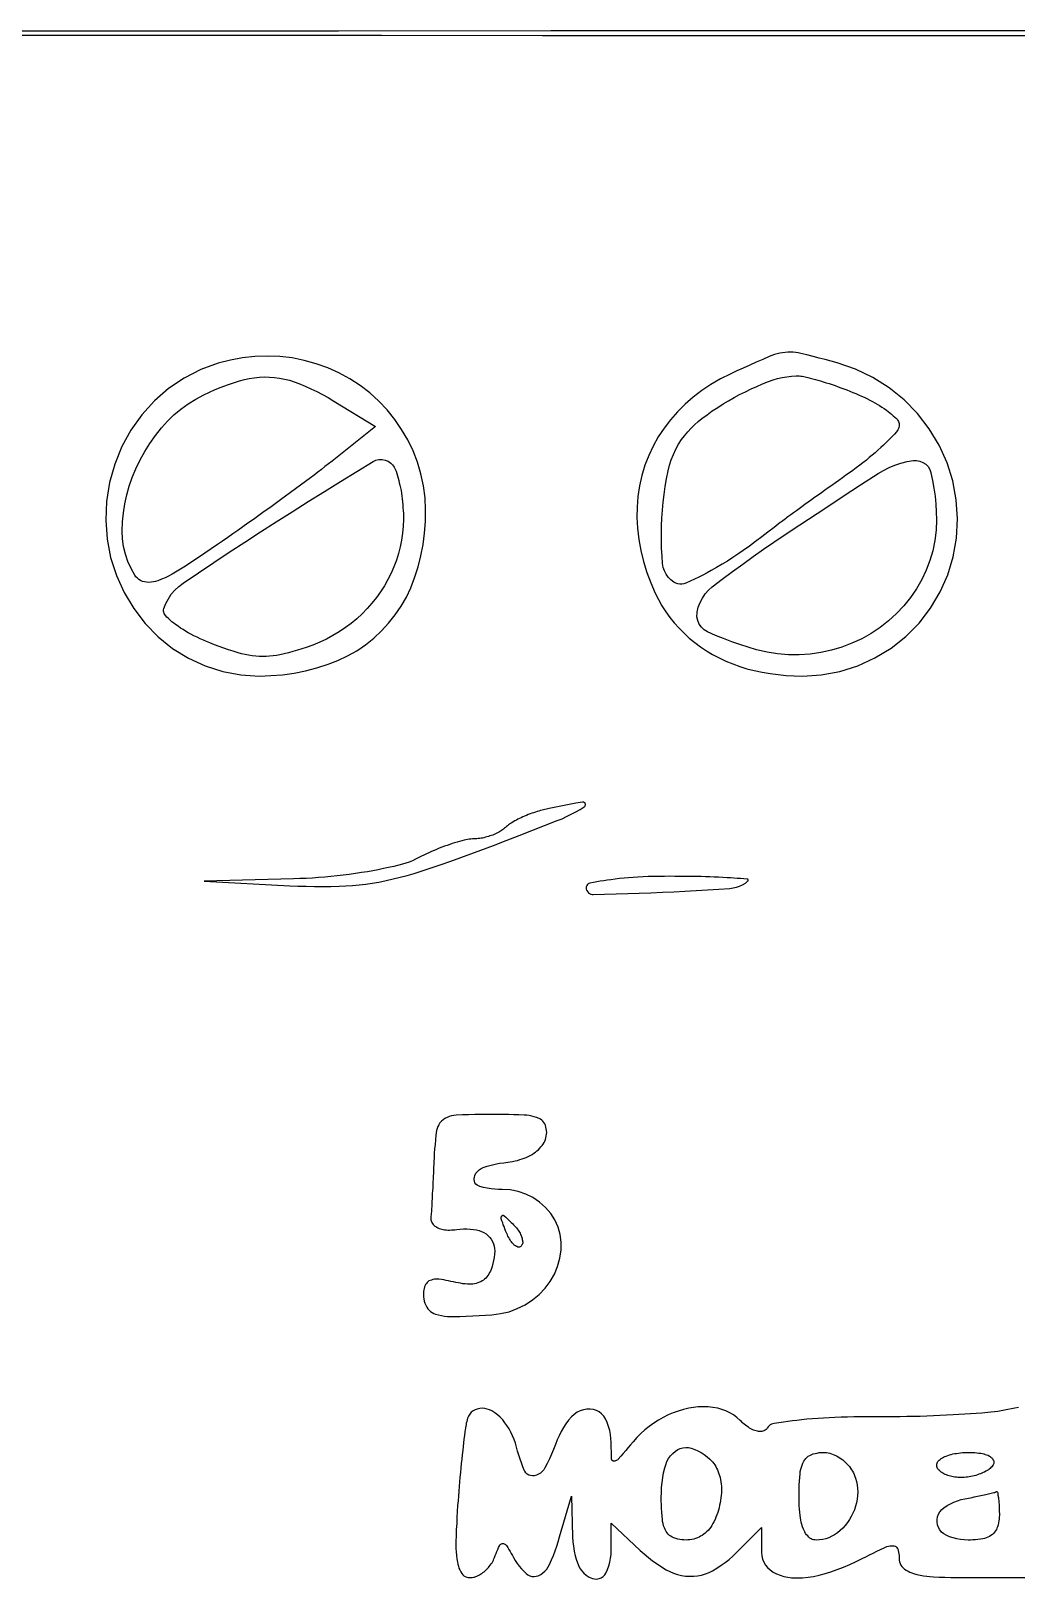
# Model space of a CAD drawing. Header units: millimetres. Extents: x -134 to 134, y -49 to 49.
# Drawn here: x -6.97 to 1.11, y 7.54 to 20.25 of the extents above; entities that cross this region are included whole.
import ezdxf

# ---------------------------------------------------------------- set-up
doc = ezdxf.new("R2010")
doc.units = ezdxf.units.MM
doc.header["$LTSCALE"] = 10
doc.header["$MEASUREMENT"] = 0

# ---------------------------------------------------------------- blocks, each defined once
blk = doc.blocks.new('DT0B-ULTRA_v_1')
at = {"color": 7, "linetype": 'Continuous', "lineweight": -3}
for points in [[(-7.631, 20.219, 0), (-6.525, 20.218, 0), (-5.42, 20.218, 0), (-4.097, 20.217, 0), (-2.774, 20.216, 0), (-1.451, 20.216, 0), (-0.128, 20.215, 0), (1.196, 20.215, 0), (2.519, 20.215, 0), (3.842, 20.215, 0), (5.165, 20.215, 0), (6.488, 20.216, 0), (7.811, 20.216, 0)], [(7.744, 20.252, 0), (6.002, 20.252, 0), (4.26, 20.252, 0), (2.519, 20.252, 0), (0.777, 20.252, 0), (-0.965, 20.252, 0), (-2.707, 20.252, 0), (-4.449, 20.251, 0), (-6.191, 20.251, 0), (-7.932, 20.251, 0)], [(-5.436, 17.525, 0), (-5.58, 17.472, 0), (-5.717, 17.401, 0), (-5.845, 17.316, 0), (-5.961, 17.215, 0), (-6.064, 17.101, 0), (-6.154, 16.976, 0), (-6.228, 16.84, 0), (-6.287, 16.695, 0), (-6.329, 16.545, 0), (-6.353, 16.391, 0), (-6.36, 16.236, 0), (-6.349, 16.08, 0), (-6.32, 15.929, 0), (-6.273, 15.782, 0), (-6.21, 15.642, 0), (-6.131, 15.51, 0), (-6.037, 15.388, 0), (-5.929, 15.278, 0), (-5.811, 15.183, 0), (-5.682, 15.103, 0), (-5.544, 15.04, 0), (-5.4, 14.994, 0), (-5.251, 14.967, 0), (-5.099, 14.957, 0), (-5.004, 14.96, 0), (-4.908, 14.968, 0), (-4.813, 14.981, 0), (-4.719, 15, 0), (-4.626, 15.024, 0), (-4.535, 15.053, 0), (-4.454, 15.084, 0), (-4.375, 15.122, 0), (-4.3, 15.165, 0), (-4.228, 15.214, 0), (-4.16, 15.268, 0), (-4.096, 15.327, 0), (-4.038, 15.391, 0), (-3.984, 15.458, 0), (-3.935, 15.53, 0), (-3.892, 15.604, 0), (-3.855, 15.682, 0), (-3.824, 15.763, 0), (-3.795, 15.853, 0), (-3.772, 15.945, 0), (-3.755, 16.037, 0), (-3.742, 16.131, 0), (-3.735, 16.225, 0), (-3.734, 16.32, 0), (-3.739, 16.42, 0), (-3.752, 16.519, 0), (-3.773, 16.616, 0), (-3.802, 16.712, 0), (-3.837, 16.805, 0), (-3.881, 16.895, 0), (-3.931, 16.982, 0), (-3.987, 17.064, 0), (-4.05, 17.142, 0), (-4.119, 17.214, 0), (-4.193, 17.281, 0), (-4.272, 17.342, 0), (-4.357, 17.397, 0), (-4.446, 17.446, 0), (-4.538, 17.487, 0), (-4.633, 17.521, 0), (-4.73, 17.548, 0), (-4.83, 17.568, 0), (-4.931, 17.579, 0), (-5.033, 17.584, 0), (-5.135, 17.58, 0), (-5.237, 17.569, 0), (-5.337, 17.551, 0), (-5.436, 17.525, 0)], [(-1.234, 17.436, 0), (-1.314, 17.396, 0), (-1.391, 17.351, 0), (-1.465, 17.301, 0), (-1.536, 17.247, 0), (-1.604, 17.188, 0), (-1.667, 17.125, 0), (-1.724, 17.061, 0), (-1.776, 16.992, 0), (-1.824, 16.92, 0), (-1.865, 16.845, 0), (-1.902, 16.767, 0), (-1.933, 16.687, 0), (-1.958, 16.603, 0), (-1.977, 16.518, 0), (-1.991, 16.432, 0), (-1.998, 16.344, 0), (-1.999, 16.257, 0), (-1.995, 16.17, 0), (-1.983, 16.078, 0), (-1.967, 15.987, 0), (-1.945, 15.897, 0), (-1.918, 15.808, 0), (-1.886, 15.721, 0), (-1.849, 15.637, 0), (-1.822, 15.585, 0), (-1.794, 15.534, 0), (-1.762, 15.485, 0), (-1.728, 15.438, 0), (-1.692, 15.393, 0), (-1.653, 15.35, 0), (-1.612, 15.308, 0), (-1.57, 15.269, 0), (-1.525, 15.232, 0), (-1.478, 15.197, 0), (-1.429, 15.164, 0), (-1.379, 15.135, 0), (-1.325, 15.106, 0), (-1.27, 15.08, 0), (-1.213, 15.056, 0), (-1.155, 15.035, 0), (-1.096, 15.017, 0), (-1.037, 15.002, 0), (-0.972, 14.988, 0), (-0.906, 14.977, 0), (-0.84, 14.969, 0), (-0.774, 14.962, 0), (-0.707, 14.959, 0), (-0.64, 14.957, 0), (-0.486, 14.967, 0), (-0.334, 14.995, 0), (-0.186, 15.041, 0), (-0.045, 15.105, 0), (0.087, 15.186, 0), (0.208, 15.281, 0), (0.317, 15.391, 0), (0.412, 15.514, 0), (0.491, 15.647, 0), (0.554, 15.788, 0), (0.598, 15.936, 0), (0.625, 16.089, 0), (0.633, 16.246, 0), (0.622, 16.403, 0), (0.594, 16.558, 0), (0.547, 16.708, 0), (0.482, 16.851, 0), (0.401, 16.986, 0), (0.305, 17.111, 0), (0.195, 17.224, 0), (0.072, 17.324, 0), (-0.062, 17.408, 0), (-0.204, 17.476, 0), (-0.354, 17.527, 0), (-0.404, 17.541, 0), (-0.453, 17.554, 0), (-0.503, 17.567, 0), (-0.553, 17.58, 0), (-0.603, 17.593, 0), (-0.653, 17.605, 0), (-0.674, 17.609, 0), (-0.695, 17.613, 0), (-0.717, 17.615, 0), (-0.739, 17.615, 0), (-0.76, 17.615, 0), (-0.782, 17.613, 0), (-0.804, 17.611, 0), (-0.826, 17.607, 0), (-0.848, 17.601, 0), (-0.87, 17.595, 0), (-0.891, 17.588, 0), (-0.912, 17.58, 0), (-0.966, 17.556, 0), (-1.019, 17.533, 0), (-1.073, 17.509, 0), (-1.127, 17.485, 0), (-1.18, 17.461, 0), (-1.234, 17.436, 0)], [(-4.488, 17.214, 0), (-4.145, 17.005, 0), (-4.502, 16.722, 0), (-4.531, 16.699, 0), (-4.561, 16.676, 0), (-4.59, 16.653, 0), (-4.62, 16.63, 0), (-4.649, 16.607, 0), (-4.679, 16.585, 0), (-4.72, 16.555, 0), (-4.761, 16.524, 0), (-4.802, 16.494, 0), (-4.843, 16.464, 0), (-4.884, 16.433, 0), (-4.925, 16.403, 0), (-4.97, 16.371, 0), (-5.014, 16.339, 0), (-5.059, 16.307, 0), (-5.103, 16.275, 0), (-5.148, 16.243, 0), (-5.193, 16.211, 0), (-5.234, 16.181, 0), (-5.276, 16.152, 0), (-5.317, 16.123, 0), (-5.359, 16.094, 0), (-5.401, 16.065, 0), (-5.443, 16.036, 0), (-5.495, 16, 0), (-5.547, 15.965, 0), (-5.6, 15.93, 0), (-5.653, 15.895, 0), (-5.706, 15.86, 0), (-5.76, 15.826, 0), (-5.787, 15.809, 0), (-5.815, 15.793, 0), (-5.844, 15.778, 0), (-5.873, 15.764, 0), (-5.903, 15.751, 0), (-5.933, 15.739, 0), (-5.951, 15.733, 0), (-5.969, 15.729, 0), (-5.988, 15.727, 0), (-6.006, 15.726, 0), (-6.025, 15.727, 0), (-6.043, 15.73, 0), (-6.059, 15.734, 0), (-6.074, 15.741, 0), (-6.088, 15.749, 0), (-6.1, 15.759, 0), (-6.112, 15.771, 0), (-6.121, 15.784, 0), (-6.153, 15.839, 0), (-6.179, 15.898, 0), (-6.199, 15.958, 0), (-6.214, 16.02, 0), (-6.223, 16.084, 0), (-6.225, 16.147, 0), (-6.222, 16.222, 0), (-6.215, 16.297, 0), (-6.203, 16.371, 0), (-6.187, 16.444, 0), (-6.167, 16.516, 0), (-6.143, 16.586, 0), (-6.112, 16.659, 0), (-6.078, 16.731, 0), (-6.04, 16.8, 0), (-5.998, 16.867, 0), (-5.952, 16.932, 0), (-5.903, 16.994, 0), (-5.853, 17.048, 0), (-5.8, 17.1, 0), (-5.744, 17.147, 0), (-5.684, 17.191, 0), (-5.621, 17.23, 0), (-5.556, 17.265, 0), (-5.509, 17.288, 0), (-5.461, 17.309, 0), (-5.412, 17.329, 0), (-5.362, 17.348, 0), (-5.312, 17.365, 0), (-5.262, 17.381, 0), (-5.222, 17.392, 0), (-5.182, 17.4, 0), (-5.141, 17.406, 0), (-5.099, 17.41, 0), (-5.058, 17.412, 0), (-5.016, 17.411, 0), (-4.975, 17.408, 0), (-4.934, 17.402, 0), (-4.893, 17.395, 0), (-4.852, 17.385, 0), (-4.813, 17.372, 0), (-4.774, 17.358, 0), (-4.724, 17.337, 0), (-4.676, 17.315, 0), (-4.628, 17.292, 0), (-4.581, 17.267, 0), (-4.534, 17.242, 0), (-4.488, 17.214, 0)], [(-0.202, 17.276, 0), (-0.179, 17.266, 0), (-0.156, 17.255, 0), (-0.133, 17.245, 0), (-0.111, 17.234, 0), (-0.088, 17.222, 0), (-0.066, 17.211, 0), (-0.046, 17.2, 0), (-0.026, 17.188, 0), (-0.007, 17.177, 0), (0.012, 17.164, 0), (0.031, 17.152, 0), (0.049, 17.139, 0), (0.064, 17.128, 0), (0.078, 17.117, 0), (0.092, 17.106, 0), (0.106, 17.094, 0), (0.119, 17.082, 0), (0.132, 17.07, 0), (0.139, 17.063, 0), (0.144, 17.055, 0), (0.149, 17.047, 0), (0.152, 17.038, 0), (0.154, 17.029, 0), (0.154, 17.019, 0), (0.154, 17.009, 0), (0.152, 16.998, 0), (0.148, 16.988, 0), (0.144, 16.979, 0), (0.138, 16.97, 0), (0.132, 16.961, 0), (0.115, 16.943, 0), (0.097, 16.924, 0), (0.08, 16.906, 0), (0.062, 16.888, 0), (0.044, 16.871, 0), (0.026, 16.853, 0), (0.003, 16.832, 0), (-0.02, 16.811, 0), (-0.043, 16.79, 0), (-0.067, 16.77, 0), (-0.091, 16.75, 0), (-0.115, 16.73, 0), (-0.143, 16.708, 0), (-0.17, 16.687, 0), (-0.198, 16.666, 0), (-0.226, 16.645, 0), (-0.254, 16.625, 0), (-0.283, 16.605, 0), (-0.312, 16.584, 0), (-0.341, 16.563, 0), (-0.37, 16.543, 0), (-0.399, 16.522, 0), (-0.428, 16.502, 0), (-0.458, 16.481, 0), (-0.485, 16.461, 0), (-0.512, 16.442, 0), (-0.54, 16.422, 0), (-0.567, 16.403, 0), (-0.594, 16.383, 0), (-0.621, 16.364, 0), (-0.644, 16.347, 0), (-0.667, 16.33, 0), (-0.69, 16.314, 0), (-0.713, 16.297, 0), (-0.736, 16.281, 0), (-0.759, 16.264, 0), (-0.77, 16.256, 0), (-0.78, 16.248, 0), (-0.791, 16.24, 0), (-0.801, 16.232, 0), (-0.812, 16.224, 0), (-0.822, 16.216, 0), (-0.872, 16.176, 0), (-0.923, 16.137, 0), (-0.974, 16.099, 0), (-1.025, 16.061, 0), (-1.076, 16.024, 0), (-1.128, 15.987, 0), (-1.17, 15.957, 0), (-1.213, 15.929, 0), (-1.256, 15.901, 0), (-1.3, 15.874, 0), (-1.345, 15.847, 0), (-1.389, 15.822, 0), (-1.423, 15.803, 0), (-1.457, 15.785, 0), (-1.492, 15.768, 0), (-1.527, 15.752, 0), (-1.562, 15.736, 0), (-1.597, 15.72, 0), (-1.613, 15.715, 0), (-1.63, 15.712, 0), (-1.647, 15.712, 0), (-1.664, 15.715, 0), (-1.68, 15.72, 0), (-1.695, 15.728, 0), (-1.72, 15.746, 0), (-1.742, 15.768, 0), (-1.76, 15.793, 0), (-1.774, 15.82, 0), (-1.784, 15.849, 0), (-1.789, 15.88, 0), (-1.793, 15.942, 0), (-1.796, 16.004, 0), (-1.798, 16.066, 0), (-1.798, 16.128, 0), (-1.797, 16.19, 0), (-1.794, 16.252, 0), (-1.79, 16.318, 0), (-1.784, 16.383, 0), (-1.776, 16.448, 0), (-1.767, 16.513, 0), (-1.756, 16.577, 0), (-1.743, 16.642, 0), (-1.732, 16.687, 0), (-1.717, 16.732, 0), (-1.7, 16.776, 0), (-1.68, 16.818, 0), (-1.657, 16.859, 0), (-1.632, 16.898, 0), (-1.608, 16.93, 0), (-1.582, 16.961, 0), (-1.555, 16.991, 0), (-1.526, 17.019, 0), (-1.496, 17.046, 0), (-1.465, 17.071, 0), (-1.423, 17.102, 0), (-1.38, 17.133, 0), (-1.336, 17.162, 0), (-1.292, 17.19, 0), (-1.247, 17.217, 0), (-1.201, 17.243, 0), (-1.156, 17.268, 0), (-1.109, 17.291, 0), (-1.062, 17.314, 0), (-1.015, 17.335, 0), (-0.967, 17.356, 0), (-0.918, 17.375, 0), (-0.881, 17.388, 0), (-0.844, 17.398, 0), (-0.806, 17.407, 0), (-0.768, 17.414, 0), (-0.729, 17.418, 0), (-0.691, 17.42, 0), (-0.678, 17.421, 0), (-0.666, 17.42, 0), (-0.654, 17.419, 0), (-0.642, 17.418, 0), (-0.63, 17.416, 0), (-0.618, 17.413, 0), (-0.597, 17.408, 0), (-0.576, 17.403, 0), (-0.555, 17.397, 0), (-0.534, 17.391, 0), (-0.514, 17.386, 0), (-0.493, 17.38, 0), (-0.469, 17.372, 0), (-0.444, 17.365, 0), (-0.42, 17.357, 0), (-0.396, 17.349, 0), (-0.372, 17.341, 0), (-0.348, 17.332, 0), (-0.324, 17.323, 0), (-0.299, 17.314, 0), (-0.275, 17.305, 0), (-0.251, 17.295, 0), (-0.226, 17.285, 0), (-0.202, 17.276, 0)], [(-3.917, 16.243, 0), (-3.918, 16.186, 0), (-3.923, 16.129, 0), (-3.931, 16.073, 0), (-3.942, 16.017, 0), (-3.956, 15.962, 0), (-3.973, 15.908, 0), (-3.994, 15.853, 0), (-4.017, 15.8, 0), (-4.043, 15.748, 0), (-4.072, 15.697, 0), (-4.104, 15.648, 0), (-4.138, 15.601, 0), (-4.175, 15.555, 0), (-4.214, 15.51, 0), (-4.256, 15.468, 0), (-4.3, 15.427, 0), (-4.346, 15.389, 0), (-4.393, 15.354, 0), (-4.444, 15.32, 0), (-4.495, 15.289, 0), (-4.548, 15.26, 0), (-4.603, 15.234, 0), (-4.659, 15.211, 0), (-4.715, 15.19, 0), (-4.751, 15.179, 0), (-4.787, 15.168, 0), (-4.823, 15.158, 0), (-4.859, 15.148, 0), (-4.895, 15.14, 0), (-4.931, 15.132, 0), (-4.959, 15.126, 0), (-4.987, 15.122, 0), (-5.015, 15.119, 0), (-5.044, 15.118, 0), (-5.072, 15.117, 0), (-5.1, 15.118, 0), (-5.129, 15.12, 0), (-5.158, 15.123, 0), (-5.187, 15.128, 0), (-5.216, 15.133, 0), (-5.245, 15.14, 0), (-5.273, 15.148, 0), (-5.313, 15.16, 0), (-5.352, 15.172, 0), (-5.391, 15.186, 0), (-5.43, 15.2, 0), (-5.468, 15.214, 0), (-5.507, 15.229, 0), (-5.533, 15.24, 0), (-5.559, 15.251, 0), (-5.585, 15.263, 0), (-5.611, 15.275, 0), (-5.637, 15.288, 0), (-5.662, 15.301, 0), (-5.684, 15.312, 0), (-5.705, 15.325, 0), (-5.726, 15.338, 0), (-5.747, 15.351, 0), (-5.767, 15.365, 0), (-5.787, 15.38, 0), (-5.802, 15.391, 0), (-5.817, 15.403, 0), (-5.831, 15.415, 0), (-5.844, 15.428, 0), (-5.858, 15.441, 0), (-5.87, 15.455, 0), (-5.876, 15.462, 0), (-5.881, 15.471, 0), (-5.884, 15.481, 0), (-5.885, 15.49, 0), (-5.885, 15.5, 0), (-5.883, 15.51, 0), (-5.867, 15.551, 0), (-5.846, 15.591, 0), (-5.822, 15.628, 0), (-5.793, 15.662, 0), (-5.761, 15.693, 0), (-5.726, 15.72, 0), (-5.6, 15.805, 0), (-5.473, 15.89, 0), (-5.346, 15.974, 0), (-5.218, 16.057, 0), (-5.09, 16.14, 0), (-4.962, 16.222, 0), (-4.83, 16.306, 0), (-4.698, 16.389, 0), (-4.565, 16.472, 0), (-4.432, 16.554, 0), (-4.299, 16.636, 0), (-4.166, 16.717, 0), (-4.143, 16.728, 0), (-4.117, 16.734, 0), (-4.091, 16.735, 0), (-4.066, 16.73, 0), (-4.042, 16.72, 0), (-4.021, 16.705, 0), (-4.014, 16.699, 0), (-4.006, 16.69, 0), (-3.999, 16.681, 0), (-3.992, 16.671, 0), (-3.986, 16.661, 0), (-3.981, 16.65, 0), (-3.977, 16.638, 0), (-3.97, 16.62, 0), (-3.965, 16.601, 0), (-3.959, 16.582, 0), (-3.954, 16.563, 0), (-3.95, 16.544, 0), (-3.945, 16.525, 0), (-3.941, 16.502, 0), (-3.936, 16.479, 0), (-3.933, 16.457, 0), (-3.929, 16.434, 0), (-3.926, 16.411, 0), (-3.924, 16.388, 0), (-3.922, 16.363, 0), (-3.92, 16.339, 0), (-3.918, 16.315, 0), (-3.917, 16.291, 0), (-3.917, 16.267, 0), (-3.917, 16.243, 0)], [(0.461, 16.239, 0), (0.458, 16.154, 0), (0.448, 16.07, 0), (0.431, 15.986, 0), (0.407, 15.904, 0), (0.377, 15.825, 0), (0.34, 15.748, 0), (0.296, 15.673, 0), (0.247, 15.601, 0), (0.192, 15.533, 0), (0.132, 15.469, 0), (0.067, 15.41, 0), (-0.002, 15.356, 0), (-0.076, 15.307, 0), (-0.153, 15.263, 0), (-0.234, 15.226, 0), (-0.317, 15.194, 0), (-0.402, 15.168, 0), (-0.489, 15.149, 0), (-0.577, 15.137, 0), (-0.666, 15.131, 0), (-0.755, 15.132, 0), (-0.844, 15.139, 0), (-0.931, 15.153, 0), (-1.018, 15.173, 0), (-1.086, 15.193, 0), (-1.154, 15.215, 0), (-1.221, 15.239, 0), (-1.288, 15.264, 0), (-1.354, 15.291, 0), (-1.419, 15.32, 0), (-1.446, 15.336, 0), (-1.469, 15.358, 0), (-1.487, 15.384, 0), (-1.5, 15.413, 0), (-1.506, 15.444, 0), (-1.505, 15.475, 0), (-1.504, 15.482, 0), (-1.495, 15.522, 0), (-1.481, 15.56, 0), (-1.462, 15.597, 0), (-1.439, 15.631, 0), (-1.412, 15.661, 0), (-1.381, 15.688, 0), (-1.298, 15.752, 0), (-1.215, 15.815, 0), (-1.13, 15.876, 0), (-1.045, 15.937, 0), (-0.96, 15.997, 0), (-0.874, 16.056, 0), (-0.732, 16.151, 0), (-0.59, 16.245, 0), (-0.448, 16.339, 0), (-0.305, 16.433, 0), (-0.163, 16.526, 0), (-0.019, 16.619, 0), (0.025, 16.645, 0), (0.071, 16.668, 0), (0.119, 16.688, 0), (0.168, 16.704, 0), (0.219, 16.717, 0), (0.27, 16.726, 0), (0.297, 16.726, 0), (0.324, 16.722, 0), (0.349, 16.711, 0), (0.372, 16.696, 0), (0.391, 16.676, 0), (0.405, 16.653, 0), (0.415, 16.627, 0), (0.415, 16.626, 0), (0.429, 16.562, 0), (0.44, 16.498, 0), (0.449, 16.434, 0), (0.455, 16.369, 0), (0.459, 16.304, 0), (0.461, 16.239, 0)], [(-2.776, 13.856, 0), (-2.79, 13.852, 0), (-2.805, 13.848, 0), (-2.819, 13.844, 0), (-2.833, 13.84, 0), (-2.847, 13.835, 0), (-2.861, 13.83, 0), (-2.876, 13.825, 0), (-2.891, 13.819, 0), (-2.906, 13.813, 0), (-2.921, 13.807, 0), (-2.935, 13.8, 0), (-2.949, 13.794, 0), (-2.963, 13.787, 0), (-2.976, 13.781, 0), (-2.989, 13.774, 0), (-3.002, 13.767, 0), (-3.014, 13.76, 0), (-3.027, 13.753, 0), (-3.036, 13.747, 0), (-3.045, 13.741, 0), (-3.054, 13.735, 0), (-3.063, 13.728, 0), (-3.071, 13.721, 0), (-3.079, 13.714, 0), (-3.086, 13.707, 0), (-3.094, 13.7, 0), (-3.102, 13.694, 0), (-3.11, 13.689, 0), (-3.119, 13.683, 0), (-3.128, 13.678, 0), (-3.139, 13.672, 0), (-3.15, 13.667, 0), (-3.161, 13.662, 0), (-3.172, 13.657, 0), (-3.183, 13.652, 0), (-3.195, 13.648, 0), (-3.207, 13.644, 0), (-3.219, 13.64, 0), (-3.231, 13.636, 0), (-3.243, 13.633, 0), (-3.255, 13.63, 0), (-3.268, 13.627, 0), (-3.279, 13.625, 0), (-3.29, 13.623, 0), (-3.302, 13.622, 0), (-3.313, 13.621, 0), (-3.324, 13.621, 0), (-3.336, 13.62, 0), (-3.349, 13.62, 0), (-3.363, 13.619, 0), (-3.377, 13.618, 0), (-3.39, 13.616, 0), (-3.403, 13.613, 0), (-3.417, 13.61, 0), (-3.437, 13.605, 0), (-3.456, 13.599, 0), (-3.476, 13.593, 0), (-3.496, 13.587, 0), (-3.515, 13.581, 0), (-3.535, 13.575, 0), (-3.557, 13.567, 0), (-3.579, 13.559, 0), (-3.6, 13.551, 0), (-3.622, 13.543, 0), (-3.644, 13.534, 0), (-3.665, 13.525, 0), (-3.686, 13.516, 0), (-3.707, 13.506, 0), (-3.728, 13.497, 0), (-3.749, 13.487, 0), (-3.769, 13.477, 0), (-3.79, 13.466, 0), (-3.816, 13.453, 0), (-3.842, 13.441, 0), (-3.869, 13.43, 0), (-3.897, 13.421, 0), (-3.924, 13.412, 0), (-3.953, 13.405, 0), (-3.995, 13.394, 0), (-4.038, 13.385, 0), (-4.081, 13.376, 0), (-4.125, 13.367, 0), (-4.168, 13.359, 0), (-4.211, 13.351, 0), (-4.261, 13.343, 0), (-4.311, 13.335, 0), (-4.361, 13.329, 0), (-4.411, 13.322, 0), (-4.461, 13.316, 0), (-4.512, 13.311, 0), (-4.562, 13.307, 0), (-4.613, 13.303, 0), (-4.664, 13.299, 0), (-4.715, 13.296, 0), (-4.767, 13.294, 0), (-4.818, 13.292, 0), (-5.551, 13.272, 0), (-4.85, 13.236, 0), (-4.782, 13.233, 0), (-4.714, 13.231, 0), (-4.647, 13.23, 0), (-4.579, 13.229, 0), (-4.511, 13.23, 0), (-4.443, 13.232, 0), (-4.389, 13.234, 0), (-4.334, 13.238, 0), (-4.28, 13.243, 0), (-4.226, 13.249, 0), (-4.172, 13.257, 0), (-4.118, 13.266, 0), (-4.059, 13.278, 0), (-4.001, 13.291, 0), (-3.943, 13.305, 0), (-3.885, 13.32, 0), (-3.828, 13.337, 0), (-3.771, 13.355, 0), (-3.689, 13.382, 0), (-3.607, 13.41, 0), (-3.526, 13.438, 0), (-3.444, 13.467, 0), (-3.363, 13.497, 0), (-3.282, 13.527, 0), (-3.177, 13.567, 0), (-3.072, 13.607, 0), (-2.967, 13.647, 0), (-2.862, 13.688, 0), (-2.757, 13.729, 0), (-2.653, 13.77, 0), (-2.614, 13.786, 0), (-2.576, 13.803, 0), (-2.539, 13.822, 0), (-2.502, 13.841, 0), (-2.466, 13.862, 0), (-2.431, 13.884, 0), (-2.427, 13.887, 0), (-2.425, 13.891, 0), (-2.423, 13.894, 0), (-2.422, 13.899, 0), (-2.421, 13.903, 0), (-2.422, 13.907, 0), (-2.423, 13.909, 0), (-2.425, 13.913, 0), (-2.427, 13.916, 0), (-2.431, 13.919, 0), (-2.435, 13.921, 0), (-2.439, 13.922, 0), (-2.443, 13.922, 0), (-2.445, 13.922, 0), (-2.501, 13.913, 0), (-2.556, 13.903, 0), (-2.611, 13.892, 0), (-2.666, 13.881, 0), (-2.721, 13.869, 0), (-2.776, 13.856, 0)], [(-2.416, 13.219, 0), (-2.415, 13.208, 0), (-2.411, 13.197, 0), (-2.405, 13.187, 0), (-2.397, 13.178, 0), (-2.388, 13.172, 0), (-2.378, 13.167, 0), (-2.366, 13.164, 0), (-2.359, 13.164, 0), (-2.264, 13.166, 0), (-2.169, 13.169, 0), (-2.075, 13.172, 0), (-1.98, 13.175, 0), (-1.885, 13.178, 0), (-1.79, 13.182, 0), (-1.697, 13.186, 0), (-1.605, 13.191, 0), (-1.512, 13.196, 0), (-1.42, 13.201, 0), (-1.327, 13.207, 0), (-1.235, 13.214, 0), (-1.208, 13.217, 0), (-1.182, 13.223, 0), (-1.156, 13.232, 0), (-1.132, 13.244, 0), (-1.109, 13.258, 0), (-1.088, 13.275, 0), (-1.087, 13.276, 0), (-1.086, 13.278, 0), (-1.085, 13.28, 0), (-1.085, 13.281, 0), (-1.085, 13.283, 0), (-1.086, 13.285, 0), (-1.087, 13.286, 0), (-1.088, 13.288, 0), (-1.089, 13.289, 0), (-1.091, 13.29, 0), (-1.093, 13.29, 0), (-1.093, 13.29, 0), (-1.121, 13.292, 0), (-1.148, 13.294, 0), (-1.176, 13.296, 0), (-1.204, 13.298, 0), (-1.231, 13.3, 0), (-1.259, 13.301, 0), (-1.294, 13.303, 0), (-1.329, 13.305, 0), (-1.365, 13.307, 0), (-1.4, 13.308, 0), (-1.435, 13.309, 0), (-1.471, 13.31, 0), (-1.514, 13.311, 0), (-1.557, 13.311, 0), (-1.6, 13.312, 0), (-1.644, 13.312, 0), (-1.687, 13.312, 0), (-1.73, 13.313, 0), (-1.774, 13.312, 0), (-1.818, 13.312, 0), (-1.862, 13.311, 0), (-1.906, 13.31, 0), (-1.949, 13.308, 0), (-1.993, 13.306, 0), (-2.03, 13.304, 0), (-2.067, 13.301, 0), (-2.104, 13.298, 0), (-2.141, 13.294, 0), (-2.178, 13.29, 0), (-2.214, 13.285, 0), (-2.243, 13.281, 0), (-2.272, 13.277, 0), (-2.3, 13.272, 0), (-2.329, 13.267, 0), (-2.357, 13.262, 0), (-2.386, 13.256, 0), (-2.393, 13.254, 0), (-2.4, 13.25, 0), (-2.406, 13.245, 0), (-2.411, 13.238, 0), (-2.414, 13.231, 0), (-2.416, 13.224, 0), (-2.416, 13.219, 0)], [(-3.665, 11, 0), (-3.666, 10.975, 0), (-3.667, 10.95, 0), (-3.668, 10.926, 0), (-3.669, 10.901, 0), (-3.67, 10.877, 0), (-3.671, 10.852, 0), (-3.673, 10.828, 0), (-3.674, 10.804, 0), (-3.675, 10.78, 0), (-3.676, 10.756, 0), (-3.677, 10.732, 0), (-3.679, 10.708, 0), (-3.68, 10.687, 0), (-3.681, 10.666, 0), (-3.682, 10.645, 0), (-3.683, 10.624, 0), (-3.684, 10.604, 0), (-3.686, 10.583, 0), (-3.686, 10.571, 0), (-3.687, 10.559, 0), (-3.688, 10.547, 0), (-3.689, 10.535, 0), (-3.69, 10.523, 0), (-3.69, 10.511, 0), (-3.691, 10.503, 0), (-3.69, 10.494, 0), (-3.688, 10.486, 0), (-3.685, 10.478, 0), (-3.682, 10.47, 0), (-3.677, 10.463, 0), (-3.672, 10.456, 0), (-3.666, 10.449, 0), (-3.659, 10.442, 0), (-3.651, 10.437, 0), (-3.643, 10.432, 0), (-3.635, 10.428, 0), (-3.624, 10.423, 0), (-3.613, 10.419, 0), (-3.602, 10.416, 0), (-3.59, 10.413, 0), (-3.578, 10.411, 0), (-3.566, 10.41, 0), (-3.552, 10.409, 0), (-3.537, 10.409, 0), (-3.522, 10.41, 0), (-3.508, 10.41, 0), (-3.493, 10.412, 0), (-3.479, 10.413, 0), (-3.451, 10.416, 0), (-3.424, 10.418, 0), (-3.396, 10.418, 0), (-3.369, 10.417, 0), (-3.342, 10.414, 0), (-3.315, 10.41, 0), (-3.294, 10.405, 0), (-3.275, 10.398, 0), (-3.256, 10.389, 0), (-3.238, 10.378, 0), (-3.222, 10.364, 0), (-3.208, 10.349, 0), (-3.196, 10.333, 0), (-3.185, 10.316, 0), (-3.177, 10.297, 0), (-3.172, 10.277, 0), (-3.168, 10.257, 0), (-3.167, 10.237, 0), (-3.169, 10.211, 0), (-3.171, 10.185, 0), (-3.176, 10.159, 0), (-3.181, 10.134, 0), (-3.189, 10.109, 0), (-3.197, 10.084, 0), (-3.202, 10.072, 0), (-3.209, 10.06, 0), (-3.215, 10.048, 0), (-3.223, 10.036, 0), (-3.231, 10.026, 0), (-3.241, 10.015, 0), (-3.25, 10.007, 0), (-3.259, 9.999, 0), (-3.27, 9.991, 0), (-3.28, 9.985, 0), (-3.292, 9.98, 0), (-3.304, 9.975, 0), (-3.318, 9.971, 0), (-3.332, 9.968, 0), (-3.347, 9.966, 0), (-3.361, 9.965, 0), (-3.376, 9.964, 0), (-3.391, 9.965, 0), (-3.41, 9.967, 0), (-3.429, 9.969, 0), (-3.449, 9.972, 0), (-3.468, 9.975, 0), (-3.487, 9.979, 0), (-3.506, 9.983, 0), (-3.526, 9.988, 0), (-3.545, 9.992, 0), (-3.565, 9.996, 0), (-3.585, 10, 0), (-3.605, 10.003, 0), (-3.625, 10.005, 0), (-3.637, 10.006, 0), (-3.65, 10.006, 0), (-3.662, 10.005, 0), (-3.674, 10.003, 0), (-3.686, 9.999, 0), (-3.698, 9.995, 0), (-3.707, 9.991, 0), (-3.715, 9.985, 0), (-3.722, 9.979, 0), (-3.728, 9.971, 0), (-3.734, 9.963, 0), (-3.738, 9.954, 0), (-3.742, 9.942, 0), (-3.746, 9.93, 0), (-3.749, 9.918, 0), (-3.751, 9.905, 0), (-3.752, 9.893, 0), (-3.752, 9.88, 0), (-3.751, 9.862, 0), (-3.749, 9.844, 0), (-3.745, 9.826, 0), (-3.74, 9.809, 0), (-3.733, 9.792, 0), (-3.725, 9.776, 0), (-3.716, 9.763, 0), (-3.706, 9.751, 0), (-3.694, 9.74, 0), (-3.681, 9.731, 0), (-3.667, 9.724, 0), (-3.652, 9.718, 0), (-3.628, 9.712, 0), (-3.604, 9.707, 0), (-3.579, 9.703, 0), (-3.554, 9.7, 0), (-3.529, 9.699, 0), (-3.504, 9.699, 0), (-3.452, 9.7, 0), (-3.4, 9.702, 0), (-3.347, 9.705, 0), (-3.295, 9.707, 0), (-3.243, 9.71, 0), (-3.191, 9.714, 0), (-3.119, 9.723, 0), (-3.049, 9.739, 0), (-2.982, 9.764, 0), (-2.917, 9.796, 0), (-2.857, 9.835, 0), (-2.801, 9.881, 0), (-2.753, 9.931, 0), (-2.712, 9.986, 0), (-2.677, 10.046, 0), (-2.65, 10.111, 0), (-2.632, 10.178, 0), (-2.622, 10.246, 0), (-2.621, 10.31, 0), (-2.629, 10.373, 0), (-2.647, 10.434, 0), (-2.673, 10.493, 0), (-2.707, 10.546, 0), (-2.749, 10.595, 0), (-2.798, 10.638, 0), (-2.853, 10.675, 0), (-2.912, 10.704, 0), (-2.974, 10.725, 0), (-3.039, 10.738, 0), (-3.105, 10.743, 0), (-3.136, 10.743, 0), (-3.166, 10.745, 0), (-3.197, 10.748, 0), (-3.228, 10.753, 0), (-3.258, 10.759, 0), (-3.289, 10.766, 0), (-3.301, 10.771, 0), (-3.312, 10.778, 0), (-3.321, 10.787, 0), (-3.329, 10.798, 0), (-3.334, 10.811, 0), (-3.336, 10.824, 0), (-3.335, 10.837, 0), (-3.334, 10.84, 0), (-3.329, 10.858, 0), (-3.321, 10.876, 0), (-3.309, 10.891, 0), (-3.295, 10.904, 0), (-3.279, 10.915, 0), (-3.262, 10.922, 0), (-3.229, 10.933, 0), (-3.195, 10.942, 0), (-3.162, 10.95, 0), (-3.128, 10.957, 0), (-3.093, 10.962, 0), (-3.059, 10.967, 0), (-3.039, 10.97, 0), (-3.02, 10.973, 0), (-3, 10.977, 0), (-2.98, 10.981, 0), (-2.961, 10.987, 0), (-2.942, 10.993, 0), (-2.925, 10.999, 0), (-2.908, 11.005, 0), (-2.892, 11.013, 0), (-2.876, 11.021, 0), (-2.86, 11.03, 0), (-2.845, 11.04, 0), (-2.832, 11.049, 0), (-2.82, 11.059, 0), (-2.808, 11.069, 0), (-2.797, 11.08, 0), (-2.787, 11.092, 0), (-2.777, 11.104, 0), (-2.769, 11.115, 0), (-2.762, 11.127, 0), (-2.756, 11.14, 0), (-2.75, 11.153, 0), (-2.746, 11.166, 0), (-2.743, 11.179, 0), (-2.741, 11.195, 0), (-2.74, 11.21, 0), (-2.741, 11.225, 0), (-2.743, 11.24, 0), (-2.746, 11.255, 0), (-2.75, 11.27, 0), (-2.756, 11.282, 0), (-2.763, 11.293, 0), (-2.771, 11.303, 0), (-2.781, 11.312, 0), (-2.792, 11.32, 0), (-2.803, 11.326, 0), (-2.823, 11.333, 0), (-2.843, 11.339, 0), (-2.863, 11.345, 0), (-2.884, 11.349, 0), (-2.904, 11.351, 0), (-2.925, 11.353, 0), (-2.968, 11.355, 0), (-3.01, 11.356, 0), (-3.052, 11.358, 0), (-3.095, 11.359, 0), (-3.137, 11.359, 0), (-3.179, 11.359, 0), (-3.23, 11.359, 0), (-3.28, 11.358, 0), (-3.331, 11.357, 0), (-3.381, 11.356, 0), (-3.432, 11.354, 0), (-3.482, 11.352, 0), (-3.502, 11.35, 0), (-3.521, 11.346, 0), (-3.54, 11.341, 0), (-3.558, 11.333, 0), (-3.575, 11.324, 0), (-3.591, 11.313, 0), (-3.604, 11.302, 0), (-3.616, 11.289, 0), (-3.626, 11.274, 0), (-3.634, 11.259, 0), (-3.64, 11.242, 0), (-3.644, 11.225, 0), (-3.649, 11.188, 0), (-3.653, 11.15, 0), (-3.657, 11.112, 0), (-3.66, 11.075, 0), (-3.663, 11.037, 0), (-3.665, 11, 0)], [(-2.95, 10.277, 0), (-2.953, 10.274, 0), (-2.958, 10.272, 0), (-2.962, 10.27, 0), (-2.967, 10.269, 0), (-2.972, 10.269, 0), (-2.977, 10.27, 0), (-2.983, 10.273, 0), (-2.989, 10.275, 0), (-2.995, 10.279, 0), (-3.001, 10.282, 0), (-3.006, 10.286, 0), (-3.011, 10.291, 0), (-3.018, 10.298, 0), (-3.024, 10.305, 0), (-3.03, 10.313, 0), (-3.036, 10.321, 0), (-3.041, 10.329, 0), (-3.046, 10.337, 0), (-3.052, 10.348, 0), (-3.058, 10.359, 0), (-3.063, 10.37, 0), (-3.068, 10.381, 0), (-3.073, 10.393, 0), (-3.077, 10.404, 0), (-3.084, 10.42, 0), (-3.09, 10.437, 0), (-3.096, 10.453, 0), (-3.101, 10.469, 0), (-3.107, 10.486, 0), (-3.113, 10.502, 0), (-3.114, 10.506, 0), (-3.114, 10.511, 0), (-3.114, 10.515, 0), (-3.112, 10.519, 0), (-3.11, 10.522, 0), (-3.108, 10.525, 0), (-3.105, 10.527, 0), (-3.103, 10.529, 0), (-3.1, 10.53, 0), (-3.097, 10.53, 0), (-3.094, 10.529, 0), (-3.091, 10.528, 0), (-3.088, 10.527, 0), (-3.088, 10.527, 0), (-3.076, 10.515, 0), (-3.065, 10.505, 0), (-3.053, 10.494, 0), (-3.042, 10.483, 0), (-3.031, 10.472, 0), (-3.02, 10.462, 0), (-3.012, 10.453, 0), (-3.004, 10.445, 0), (-2.996, 10.436, 0), (-2.989, 10.427, 0), (-2.982, 10.418, 0), (-2.975, 10.409, 0), (-2.969, 10.4, 0), (-2.964, 10.392, 0), (-2.959, 10.383, 0), (-2.955, 10.374, 0), (-2.95, 10.365, 0), (-2.947, 10.355, 0), (-2.944, 10.348, 0), (-2.942, 10.34, 0), (-2.94, 10.332, 0), (-2.939, 10.324, 0), (-2.938, 10.317, 0), (-2.937, 10.309, 0), (-2.937, 10.303, 0), (-2.938, 10.297, 0), (-2.94, 10.292, 0), (-2.943, 10.286, 0), (-2.946, 10.282, 0), (-2.95, 10.277, 0)], [(-3.389, 8.865, 0), (-3.393, 8.852, 0), (-3.396, 8.838, 0), (-3.4, 8.825, 0), (-3.402, 8.812, 0), (-3.405, 8.798, 0), (-3.407, 8.785, 0), (-3.411, 8.754, 0), (-3.415, 8.724, 0), (-3.419, 8.693, 0), (-3.422, 8.663, 0), (-3.426, 8.632, 0), (-3.429, 8.602, 0), (-3.433, 8.565, 0), (-3.437, 8.529, 0), (-3.441, 8.492, 0), (-3.445, 8.456, 0), (-3.448, 8.419, 0), (-3.452, 8.382, 0), (-3.455, 8.343, 0), (-3.458, 8.304, 0), (-3.462, 8.265, 0), (-3.465, 8.225, 0), (-3.468, 8.186, 0), (-3.471, 8.147, 0), (-3.474, 8.098, 0), (-3.477, 8.049, 0), (-3.479, 8, 0), (-3.482, 7.951, 0), (-3.483, 7.902, 0), (-3.485, 7.853, 0), (-3.485, 7.824, 0), (-3.485, 7.796, 0), (-3.483, 7.767, 0), (-3.481, 7.739, 0), (-3.477, 7.71, 0), (-3.473, 7.682, 0), (-3.47, 7.666, 0), (-3.465, 7.65, 0), (-3.46, 7.634, 0), (-3.453, 7.619, 0), (-3.445, 7.604, 0), (-3.436, 7.59, 0), (-3.428, 7.58, 0), (-3.419, 7.572, 0), (-3.408, 7.565, 0), (-3.397, 7.56, 0), (-3.384, 7.557, 0), (-3.372, 7.556, 0), (-3.362, 7.556, 0), (-3.352, 7.557, 0), (-3.342, 7.559, 0), (-3.332, 7.561, 0), (-3.323, 7.564, 0), (-3.314, 7.568, 0), (-3.303, 7.573, 0), (-3.293, 7.578, 0), (-3.283, 7.584, 0), (-3.273, 7.591, 0), (-3.263, 7.597, 0), (-3.254, 7.604, 0), (-3.245, 7.612, 0), (-3.236, 7.621, 0), (-3.227, 7.63, 0), (-3.219, 7.639, 0), (-3.211, 7.648, 0), (-3.203, 7.658, 0), (-3.196, 7.668, 0), (-3.189, 7.678, 0), (-3.183, 7.688, 0), (-3.178, 7.699, 0), (-3.173, 7.71, 0), (-3.168, 7.721, 0), (-3.162, 7.737, 0), (-3.155, 7.754, 0), (-3.149, 7.77, 0), (-3.142, 7.786, 0), (-3.135, 7.802, 0), (-3.127, 7.818, 0), (-3.125, 7.823, 0), (-3.121, 7.827, 0), (-3.116, 7.831, 0), (-3.111, 7.833, 0), (-3.106, 7.835, 0), (-3.1, 7.835, 0), (-3.094, 7.835, 0), (-3.089, 7.833, 0), (-3.083, 7.831, 0), (-3.078, 7.828, 0), (-3.074, 7.823, 0), (-3.07, 7.819, 0), (-3.06, 7.803, 0), (-3.05, 7.787, 0), (-3.041, 7.77, 0), (-3.031, 7.754, 0), (-3.021, 7.738, 0), (-3.012, 7.721, 0), (-2.998, 7.697, 0), (-2.982, 7.673, 0), (-2.965, 7.651, 0), (-2.947, 7.629, 0), (-2.928, 7.608, 0), (-2.908, 7.589, 0), (-2.894, 7.578, 0), (-2.878, 7.57, 0), (-2.861, 7.566, 0), (-2.843, 7.565, 0), (-2.826, 7.567, 0), (-2.809, 7.572, 0), (-2.789, 7.583, 0), (-2.771, 7.595, 0), (-2.754, 7.61, 0), (-2.739, 7.626, 0), (-2.727, 7.645, 0), (-2.716, 7.664, 0), (-2.7, 7.701, 0), (-2.685, 7.738, 0), (-2.671, 7.776, 0), (-2.658, 7.813, 0), (-2.645, 7.851, 0), (-2.634, 7.89, 0), (-2.537, 8.224, 0), (-2.528, 7.89, 0), (-2.526, 7.851, 0), (-2.521, 7.813, 0), (-2.515, 7.774, 0), (-2.506, 7.736, 0), (-2.495, 7.699, 0), (-2.482, 7.663, 0), (-2.47, 7.637, 0), (-2.455, 7.614, 0), (-2.436, 7.593, 0), (-2.415, 7.575, 0), (-2.391, 7.56, 0), (-2.365, 7.549, 0), (-2.347, 7.545, 0), (-2.328, 7.544, 0), (-2.309, 7.548, 0), (-2.292, 7.555, 0), (-2.276, 7.566, 0), (-2.263, 7.58, 0), (-2.255, 7.593, 0), (-2.242, 7.622, 0), (-2.23, 7.653, 0), (-2.222, 7.684, 0), (-2.215, 7.715, 0), (-2.211, 7.747, 0), (-2.21, 7.779, 0), (-2.21, 8.003, 0), (-1.972, 7.779, 0), (-1.939, 7.75, 0), (-1.905, 7.721, 0), (-1.87, 7.694, 0), (-1.834, 7.668, 0), (-1.797, 7.644, 0), (-1.759, 7.621, 0), (-1.729, 7.605, 0), (-1.698, 7.592, 0), (-1.666, 7.582, 0), (-1.633, 7.574, 0), (-1.6, 7.569, 0), (-1.566, 7.567, 0), (-1.533, 7.567, 0), (-1.501, 7.571, 0), (-1.468, 7.577, 0), (-1.437, 7.587, 0), (-1.407, 7.599, 0), (-1.378, 7.613, 0), (-1.342, 7.634, 0), (-1.308, 7.657, 0), (-1.275, 7.681, 0), (-1.243, 7.706, 0), (-1.212, 7.733, 0), (-1.182, 7.761, 0), (-0.977, 7.967, 0), (-0.977, 7.761, 0), (-0.974, 7.734, 0), (-0.968, 7.708, 0), (-0.958, 7.682, 0), (-0.944, 7.659, 0), (-0.927, 7.638, 0), (-0.906, 7.62, 0), (-0.88, 7.602, 0), (-0.852, 7.587, 0), (-0.822, 7.575, 0), (-0.792, 7.565, 0), (-0.761, 7.559, 0), (-0.729, 7.555, 0), (-0.684, 7.554, 0), (-0.639, 7.555, 0), (-0.594, 7.559, 0), (-0.549, 7.566, 0), (-0.504, 7.575, 0), (-0.461, 7.587, 0), (-0.407, 7.603, 0), (-0.354, 7.622, 0), (-0.302, 7.642, 0), (-0.25, 7.664, 0), (-0.199, 7.688, 0), (-0.149, 7.713, 0), (-0.119, 7.728, 0), (-0.09, 7.743, 0), (-0.06, 7.758, 0), (-0.03, 7.773, 0), (0, 7.787, 0), (0.031, 7.801, 0), (0.042, 7.806, 0), (0.054, 7.811, 0), (0.067, 7.814, 0), (0.079, 7.816, 0), (0.092, 7.818, 0), (0.105, 7.818, 0), (0.113, 7.817, 0), (0.12, 7.815, 0), (0.127, 7.811, 0), (0.133, 7.805, 0), (0.138, 7.799, 0), (0.142, 7.791, 0), (0.145, 7.778, 0), (0.149, 7.766, 0), (0.151, 7.752, 0), (0.153, 7.739, 0), (0.154, 7.726, 0), (0.154, 7.713, 0), (0.155, 7.699, 0), (0.158, 7.685, 0), (0.163, 7.672, 0), (0.169, 7.659, 0), (0.177, 7.648, 0), (0.186, 7.637, 0), (0.199, 7.626, 0), (0.212, 7.616, 0), (0.227, 7.608, 0), (0.241, 7.6, 0), (0.257, 7.594, 0), (0.273, 7.589, 0), (0.299, 7.582, 0), (0.326, 7.576, 0), (0.353, 7.571, 0), (0.38, 7.567, 0), (0.407, 7.564, 0), (0.435, 7.563, 0), (0.482, 7.56, 0), (0.53, 7.559, 0), (0.577, 7.557, 0), (0.625, 7.557, 0), (0.672, 7.556, 0), (0.72, 7.556, 0), (1.285, 7.556, 0)], [(1.133, 8.952, 0), (1.104, 8.947, 0), (1.075, 8.942, 0), (1.046, 8.936, 0), (1.019, 8.931, 0), (0.991, 8.925, 0), (0.964, 8.921, 0), (0.936, 8.917, 0), (0.908, 8.914, 0), (0.881, 8.911, 0), (0.834, 8.907, 0), (0.787, 8.904, 0), (0.739, 8.9, 0), (0.692, 8.897, 0), (0.645, 8.894, 0), (0.598, 8.892, 0), (0.544, 8.889, 0), (0.489, 8.886, 0), (0.435, 8.884, 0), (0.38, 8.882, 0), (0.326, 8.88, 0), (0.271, 8.879, 0), (0.216, 8.878, 0), (0.161, 8.877, 0), (0.105, 8.876, 0), (0.05, 8.876, 0), (-0.005, 8.876, 0), (-0.06, 8.876, 0), (-0.113, 8.876, 0), (-0.165, 8.876, 0), (-0.217, 8.875, 0), (-0.27, 8.874, 0), (-0.322, 8.873, 0), (-0.374, 8.871, 0), (-0.42, 8.869, 0), (-0.466, 8.866, 0), (-0.512, 8.863, 0), (-0.557, 8.86, 0), (-0.603, 8.856, 0), (-0.649, 8.851, 0), (-0.686, 8.847, 0), (-0.723, 8.842, 0), (-0.76, 8.838, 0), (-0.797, 8.833, 0), (-0.834, 8.827, 0), (-0.871, 8.822, 0), (-0.883, 8.819, 0), (-0.894, 8.815, 0), (-0.904, 8.809, 0), (-0.914, 8.801, 0), (-0.922, 8.793, 0), (-0.929, 8.783, 0), (-0.933, 8.777, 0), (-0.939, 8.771, 0), (-0.945, 8.767, 0), (-0.951, 8.763, 0), (-0.958, 8.76, 0), (-0.965, 8.758, 0), (-0.974, 8.756, 0), (-0.983, 8.755, 0), (-0.992, 8.755, 0), (-1.001, 8.756, 0), (-1.01, 8.757, 0), (-1.019, 8.76, 0), (-1.03, 8.763, 0), (-1.042, 8.767, 0), (-1.053, 8.772, 0), (-1.063, 8.778, 0), (-1.074, 8.784, 0), (-1.084, 8.791, 0), (-1.096, 8.799, 0), (-1.108, 8.808, 0), (-1.119, 8.817, 0), (-1.131, 8.827, 0), (-1.141, 8.837, 0), (-1.152, 8.847, 0), (-1.178, 8.871, 0), (-1.206, 8.892, 0), (-1.237, 8.91, 0), (-1.268, 8.925, 0), (-1.301, 8.937, 0), (-1.335, 8.946, 0), (-1.375, 8.952, 0), (-1.415, 8.957, 0), (-1.455, 8.958, 0), (-1.495, 8.957, 0), (-1.535, 8.953, 0), (-1.574, 8.946, 0), (-1.617, 8.936, 0), (-1.66, 8.923, 0), (-1.702, 8.908, 0), (-1.743, 8.891, 0), (-1.783, 8.871, 0), (-1.822, 8.849, 0), (-1.861, 8.824, 0), (-1.898, 8.797, 0), (-1.933, 8.768, 0), (-1.967, 8.738, 0), (-2, 8.705, 0), (-2.03, 8.671, 0), (-2.051, 8.647, 0), (-2.071, 8.623, 0), (-2.091, 8.599, 0), (-2.112, 8.576, 0), (-2.132, 8.552, 0), (-2.153, 8.528, 0), (-2.157, 8.524, 0), (-2.163, 8.52, 0), (-2.168, 8.517, 0), (-2.174, 8.515, 0), (-2.18, 8.513, 0), (-2.187, 8.512, 0), (-2.191, 8.513, 0), (-2.195, 8.514, 0), (-2.199, 8.516, 0), (-2.202, 8.518, 0), (-2.204, 8.521, 0), (-2.206, 8.525, 0), (-2.207, 8.529, 0), (-2.207, 8.531, 0), (-2.208, 8.553, 0), (-2.209, 8.575, 0), (-2.209, 8.598, 0), (-2.21, 8.62, 0), (-2.21, 8.642, 0), (-2.21, 8.664, 0), (-2.212, 8.698, 0), (-2.216, 8.731, 0), (-2.222, 8.765, 0), (-2.232, 8.797, 0), (-2.243, 8.829, 0), (-2.258, 8.859, 0), (-2.272, 8.881, 0), (-2.289, 8.9, 0), (-2.309, 8.916, 0), (-2.332, 8.928, 0), (-2.357, 8.936, 0), (-2.382, 8.939, 0), (-2.411, 8.939, 0), (-2.438, 8.934, 0), (-2.465, 8.925, 0), (-2.491, 8.913, 0), (-2.514, 8.896, 0), (-2.535, 8.877, 0), (-2.56, 8.849, 0), (-2.582, 8.819, 0), (-2.603, 8.788, 0), (-2.622, 8.755, 0), (-2.638, 8.721, 0), (-2.653, 8.687, 0), (-2.668, 8.648, 0), (-2.684, 8.609, 0), (-2.7, 8.57, 0), (-2.718, 8.532, 0), (-2.736, 8.494, 0), (-2.754, 8.457, 0), (-2.764, 8.441, 0), (-2.776, 8.426, 0), (-2.791, 8.414, 0), (-2.807, 8.404, 0), (-2.824, 8.397, 0), (-2.842, 8.392, 0), (-2.857, 8.391, 0), (-2.872, 8.393, 0), (-2.887, 8.398, 0), (-2.9, 8.406, 0), (-2.911, 8.417, 0), (-2.919, 8.429, 0), (-2.921, 8.434, 0), (-2.935, 8.465, 0), (-2.947, 8.497, 0), (-2.959, 8.529, 0), (-2.97, 8.562, 0), (-2.98, 8.595, 0), (-2.988, 8.628, 0), (-2.997, 8.659, 0), (-3.008, 8.689, 0), (-3.02, 8.719, 0), (-3.034, 8.749, 0), (-3.049, 8.777, 0), (-3.066, 8.805, 0), (-3.083, 8.828, 0), (-3.101, 8.851, 0), (-3.122, 8.872, 0), (-3.144, 8.891, 0), (-3.167, 8.909, 0), (-3.191, 8.924, 0), (-3.209, 8.934, 0), (-3.229, 8.94, 0), (-3.249, 8.944, 0), (-3.269, 8.946, 0), (-3.29, 8.944, 0), (-3.31, 8.94, 0), (-3.328, 8.934, 0), (-3.344, 8.925, 0), (-3.359, 8.913, 0), (-3.372, 8.898, 0), (-3.382, 8.882, 0), (-3.389, 8.865, 0)], [(-1.325, 8.13, 0), (-1.33, 8.11, 0), (-1.336, 8.091, 0), (-1.343, 8.071, 0), (-1.35, 8.052, 0), (-1.358, 8.034, 0), (-1.367, 8.015, 0), (-1.375, 8, 0), (-1.383, 7.985, 0), (-1.393, 7.971, 0), (-1.403, 7.957, 0), (-1.415, 7.944, 0), (-1.427, 7.932, 0), (-1.438, 7.921, 0), (-1.45, 7.912, 0), (-1.463, 7.903, 0), (-1.476, 7.895, 0), (-1.489, 7.888, 0), (-1.503, 7.882, 0), (-1.518, 7.876, 0), (-1.533, 7.872, 0), (-1.549, 7.869, 0), (-1.564, 7.866, 0), (-1.58, 7.865, 0), (-1.595, 7.864, 0), (-1.613, 7.865, 0), (-1.63, 7.866, 0), (-1.647, 7.869, 0), (-1.664, 7.872, 0), (-1.68, 7.877, 0), (-1.697, 7.882, 0), (-1.709, 7.888, 0), (-1.721, 7.895, 0), (-1.732, 7.903, 0), (-1.742, 7.912, 0), (-1.751, 7.923, 0), (-1.758, 7.934, 0), (-1.767, 7.95, 0), (-1.774, 7.966, 0), (-1.78, 7.982, 0), (-1.785, 7.999, 0), (-1.788, 8.017, 0), (-1.79, 8.034, 0), (-1.793, 8.064, 0), (-1.795, 8.094, 0), (-1.797, 8.125, 0), (-1.798, 8.155, 0), (-1.799, 8.185, 0), (-1.799, 8.215, 0), (-1.798, 8.256, 0), (-1.796, 8.296, 0), (-1.792, 8.337, 0), (-1.787, 8.377, 0), (-1.78, 8.417, 0), (-1.771, 8.456, 0), (-1.763, 8.483, 0), (-1.753, 8.508, 0), (-1.739, 8.533, 0), (-1.723, 8.555, 0), (-1.704, 8.576, 0), (-1.683, 8.594, 0), (-1.664, 8.607, 0), (-1.643, 8.616, 0), (-1.621, 8.622, 0), (-1.598, 8.625, 0), (-1.576, 8.623, 0), (-1.553, 8.618, 0), (-1.525, 8.608, 0), (-1.498, 8.596, 0), (-1.472, 8.582, 0), (-1.447, 8.566, 0), (-1.423, 8.548, 0), (-1.4, 8.529, 0), (-1.389, 8.518, 0), (-1.379, 8.506, 0), (-1.369, 8.494, 0), (-1.36, 8.482, 0), (-1.352, 8.468, 0), (-1.345, 8.455, 0), (-1.338, 8.44, 0), (-1.331, 8.425, 0), (-1.326, 8.409, 0), (-1.321, 8.393, 0), (-1.316, 8.377, 0), (-1.313, 8.361, 0), (-1.31, 8.343, 0), (-1.308, 8.324, 0), (-1.306, 8.306, 0), (-1.305, 8.288, 0), (-1.305, 8.269, 0), (-1.306, 8.251, 0), (-1.308, 8.231, 0), (-1.31, 8.21, 0), (-1.313, 8.19, 0), (-1.316, 8.17, 0), (-1.32, 8.15, 0), (-1.325, 8.13, 0)], [(-0.204, 8.373, 0), (-0.196, 8.345, 0), (-0.191, 8.317, 0), (-0.187, 8.288, 0), (-0.186, 8.259, 0), (-0.188, 8.23, 0), (-0.191, 8.201, 0), (-0.197, 8.171, 0), (-0.205, 8.142, 0), (-0.214, 8.113, 0), (-0.226, 8.085, 0), (-0.239, 8.058, 0), (-0.255, 8.032, 0), (-0.271, 8.008, 0), (-0.289, 7.985, 0), (-0.309, 7.963, 0), (-0.33, 7.943, 0), (-0.353, 7.925, 0), (-0.377, 7.908, 0), (-0.399, 7.895, 0), (-0.423, 7.884, 0), (-0.448, 7.875, 0), (-0.474, 7.869, 0), (-0.5, 7.865, 0), (-0.527, 7.864, 0), (-0.538, 7.865, 0), (-0.549, 7.867, 0), (-0.559, 7.87, 0), (-0.569, 7.875, 0), (-0.579, 7.881, 0), (-0.587, 7.888, 0), (-0.597, 7.898, 0), (-0.606, 7.908, 0), (-0.614, 7.919, 0), (-0.621, 7.931, 0), (-0.627, 7.943, 0), (-0.632, 7.955, 0), (-0.639, 7.973, 0), (-0.645, 7.991, 0), (-0.65, 8.01, 0), (-0.654, 8.029, 0), (-0.657, 8.048, 0), (-0.66, 8.067, 0), (-0.662, 8.093, 0), (-0.664, 8.119, 0), (-0.666, 8.145, 0), (-0.667, 8.171, 0), (-0.668, 8.198, 0), (-0.668, 8.224, 0), (-0.668, 8.255, 0), (-0.667, 8.286, 0), (-0.666, 8.317, 0), (-0.664, 8.347, 0), (-0.662, 8.378, 0), (-0.66, 8.409, 0), (-0.658, 8.427, 0), (-0.654, 8.445, 0), (-0.649, 8.462, 0), (-0.643, 8.479, 0), (-0.636, 8.495, 0), (-0.628, 8.511, 0), (-0.621, 8.523, 0), (-0.612, 8.534, 0), (-0.603, 8.543, 0), (-0.592, 8.552, 0), (-0.58, 8.559, 0), (-0.568, 8.565, 0), (-0.552, 8.571, 0), (-0.536, 8.575, 0), (-0.52, 8.579, 0), (-0.503, 8.582, 0), (-0.486, 8.583, 0), (-0.47, 8.584, 0), (-0.456, 8.583, 0), (-0.442, 8.582, 0), (-0.428, 8.58, 0), (-0.415, 8.577, 0), (-0.401, 8.573, 0), (-0.388, 8.568, 0), (-0.374, 8.562, 0), (-0.361, 8.555, 0), (-0.347, 8.548, 0), (-0.334, 8.54, 0), (-0.322, 8.531, 0), (-0.309, 8.522, 0), (-0.297, 8.512, 0), (-0.286, 8.501, 0), (-0.275, 8.49, 0), (-0.264, 8.479, 0), (-0.254, 8.467, 0), (-0.245, 8.454, 0), (-0.236, 8.441, 0), (-0.228, 8.429, 0), (-0.221, 8.415, 0), (-0.215, 8.402, 0), (-0.209, 8.387, 0), (-0.204, 8.373, 0)], [(0.925, 8.481, 0), (0.92, 8.473, 0), (0.914, 8.466, 0), (0.908, 8.459, 0), (0.901, 8.453, 0), (0.894, 8.447, 0), (0.887, 8.442, 0), (0.876, 8.435, 0), (0.866, 8.429, 0), (0.855, 8.423, 0), (0.844, 8.418, 0), (0.833, 8.413, 0), (0.822, 8.408, 0), (0.809, 8.404, 0), (0.796, 8.399, 0), (0.783, 8.395, 0), (0.77, 8.392, 0), (0.757, 8.389, 0), (0.743, 8.386, 0), (0.73, 8.383, 0), (0.716, 8.382, 0), (0.703, 8.38, 0), (0.689, 8.379, 0), (0.676, 8.378, 0), (0.662, 8.378, 0), (0.649, 8.378, 0), (0.637, 8.379, 0), (0.624, 8.38, 0), (0.611, 8.382, 0), (0.598, 8.383, 0), (0.586, 8.386, 0), (0.575, 8.388, 0), (0.564, 8.391, 0), (0.553, 8.395, 0), (0.542, 8.399, 0), (0.531, 8.403, 0), (0.521, 8.408, 0), (0.513, 8.413, 0), (0.505, 8.418, 0), (0.498, 8.423, 0), (0.491, 8.429, 0), (0.484, 8.435, 0), (0.478, 8.442, 0), (0.473, 8.447, 0), (0.47, 8.453, 0), (0.467, 8.46, 0), (0.464, 8.467, 0), (0.463, 8.474, 0), (0.463, 8.481, 0), (0.463, 8.488, 0), (0.465, 8.496, 0), (0.468, 8.503, 0), (0.471, 8.509, 0), (0.476, 8.515, 0), (0.482, 8.52, 0), (0.491, 8.527, 0), (0.5, 8.533, 0), (0.51, 8.539, 0), (0.519, 8.544, 0), (0.53, 8.549, 0), (0.54, 8.554, 0), (0.554, 8.559, 0), (0.568, 8.563, 0), (0.582, 8.567, 0), (0.596, 8.571, 0), (0.61, 8.574, 0), (0.625, 8.576, 0), (0.642, 8.579, 0), (0.658, 8.58, 0), (0.675, 8.582, 0), (0.692, 8.583, 0), (0.709, 8.584, 0), (0.726, 8.584, 0), (0.742, 8.584, 0), (0.759, 8.583, 0), (0.775, 8.582, 0), (0.792, 8.581, 0), (0.808, 8.579, 0), (0.825, 8.577, 0), (0.837, 8.575, 0), (0.849, 8.572, 0), (0.861, 8.568, 0), (0.872, 8.564, 0), (0.884, 8.56, 0), (0.895, 8.554, 0), (0.902, 8.55, 0), (0.908, 8.545, 0), (0.914, 8.54, 0), (0.919, 8.534, 0), (0.924, 8.527, 0), (0.927, 8.52, 0), (0.93, 8.514, 0), (0.931, 8.507, 0), (0.931, 8.5, 0), (0.93, 8.494, 0), (0.928, 8.487, 0), (0.925, 8.481, 0)], [(0.977, 8.07, 0), (0.976, 8.053, 0), (0.975, 8.037, 0), (0.973, 8.021, 0), (0.97, 8.005, 0), (0.966, 7.989, 0), (0.962, 7.974, 0), (0.957, 7.961, 0), (0.952, 7.95, 0), (0.945, 7.939, 0), (0.937, 7.928, 0), (0.928, 7.919, 0), (0.919, 7.91, 0), (0.907, 7.902, 0), (0.895, 7.894, 0), (0.882, 7.888, 0), (0.869, 7.883, 0), (0.855, 7.878, 0), (0.841, 7.875, 0), (0.821, 7.872, 0), (0.801, 7.869, 0), (0.781, 7.867, 0), (0.76, 7.865, 0), (0.74, 7.864, 0), (0.72, 7.864, 0), (0.689, 7.865, 0), (0.658, 7.869, 0), (0.627, 7.874, 0), (0.597, 7.882, 0), (0.568, 7.892, 0), (0.539, 7.904, 0), (0.52, 7.915, 0), (0.502, 7.93, 0), (0.488, 7.947, 0), (0.477, 7.967, 0), (0.469, 7.988, 0), (0.465, 8.01, 0), (0.466, 8.033, 0), (0.47, 8.056, 0), (0.478, 8.078, 0), (0.489, 8.097, 0), (0.504, 8.115, 0), (0.522, 8.13, 0), (0.548, 8.147, 0), (0.575, 8.162, 0), (0.604, 8.175, 0), (0.633, 8.187, 0), (0.663, 8.196, 0), (0.694, 8.203, 0), (0.709, 8.206, 0), (0.724, 8.209, 0), (0.739, 8.212, 0), (0.754, 8.215, 0), (0.769, 8.218, 0), (0.784, 8.221, 0), (0.798, 8.224, 0), (0.811, 8.227, 0), (0.825, 8.229, 0), (0.838, 8.232, 0), (0.851, 8.235, 0), (0.865, 8.238, 0), (0.876, 8.241, 0), (0.887, 8.244, 0), (0.899, 8.246, 0), (0.91, 8.249, 0), (0.921, 8.251, 0), (0.932, 8.254, 0), (0.935, 8.255, 0), (0.939, 8.256, 0), (0.942, 8.257, 0), (0.945, 8.258, 0), (0.948, 8.26, 0), (0.951, 8.261, 0), (0.952, 8.262, 0), (0.954, 8.262, 0), (0.955, 8.262, 0), (0.957, 8.262, 0), (0.958, 8.261, 0), (0.959, 8.26, 0), (0.96, 8.259, 0), (0.961, 8.258, 0), (0.961, 8.257, 0), (0.963, 8.249, 0), (0.964, 8.242, 0), (0.965, 8.234, 0), (0.967, 8.226, 0), (0.968, 8.219, 0), (0.969, 8.211, 0), (0.97, 8.2, 0), (0.972, 8.19, 0), (0.973, 8.179, 0), (0.973, 8.169, 0), (0.974, 8.158, 0), (0.975, 8.148, 0), (0.975, 8.135, 0), (0.976, 8.122, 0), (0.976, 8.109, 0), (0.976, 8.096, 0), (0.977, 8.083, 0), (0.977, 8.07, 0)]]:
    blk.add_polyline3d(points, dxfattribs=at)

msp = doc.modelspace()

# ---------------------------------------------------------------- block references
msp.add_blockref('DT0B-ULTRA_v_1', (0, 0))

doc.saveas('drawing.dxf')
